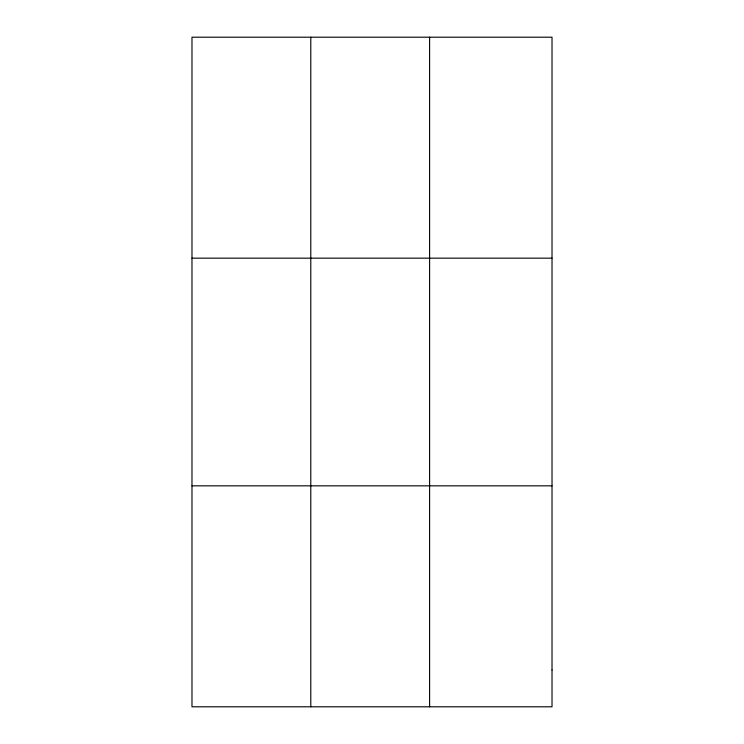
<?xml version="1.0" encoding="UTF-8"?>
<svg xmlns="http://www.w3.org/2000/svg" width="744" height="744" viewBox="0 0 744 744"><rect width="100%" height="100%" fill="white"/><g stroke="black" fill="none" stroke-linecap="round" stroke-linejoin="round"><path stroke-width="1.12" d="M310.787 706.8L310.787 37.2M429.604 706.8L429.604 37.2M191.98 258.168L552.02 258.168M191.98 485.832L552.02 485.832M552.02 669.972L552.02 706.8L191.98 706.8L191.98 37.2L552.02 37.2L552.02 669.972"/></g></svg>
